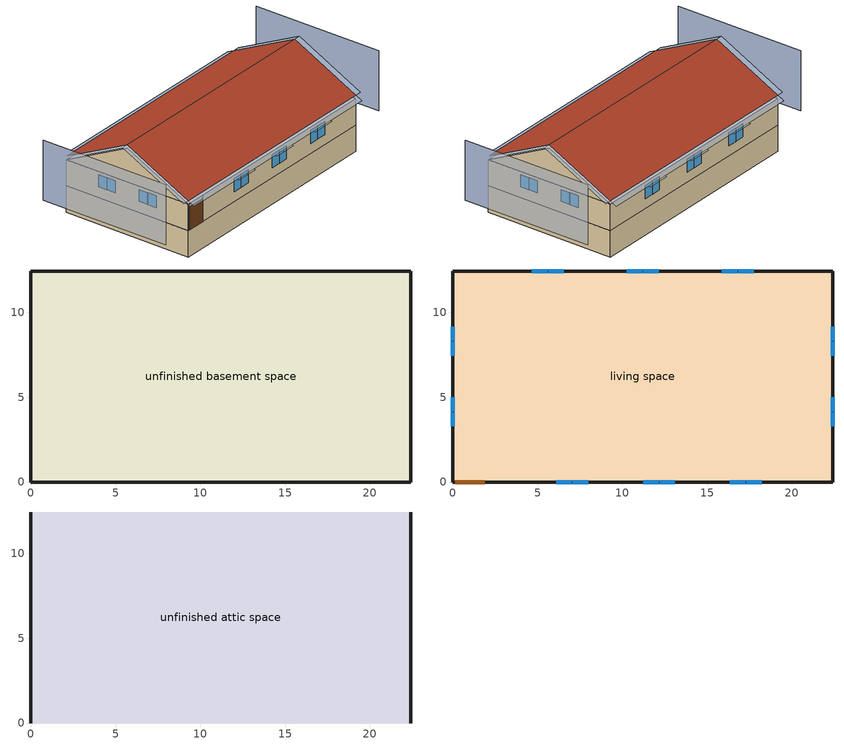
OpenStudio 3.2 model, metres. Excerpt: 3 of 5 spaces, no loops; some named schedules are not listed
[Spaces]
unfinished basement space
 floor foundation (FloorFndGrndUnfinB): 0,0 0,12.44 22.4,12.44 22.4,0 z-2.44
 wall foundation (WallFndGrndUnfinB): 0,12.44 0,0 22.4,0 22.4,12.44 0,12.44 z-2.44:0
living space
 floor to unfinished basement space (FloorUnfinBInsFin Reversed): 0,0 0,12.44 22.4,12.44 22.4,0 z0
 wall outside (WallExtInsFin): 0,12.44 0,0 0.13,0 1.92,0 22.4,0 22.4,12.44 0,12.44 z0:2.44
 window (WindowConstruction): 6.1,0 7.01,0 / 7.07,0 7.97,0 / 11.22,0 12.13,0 / 12.19,0 13.09,0 / 16.34,0 17.25,0 / 17.31,0 18.21,0 / 17.73,12.44 16.83,12.44 / 16.77,12.44 15.86,12.44 / 12.13,12.44 11.23,12.44 / 11.17,12.44 10.26,12.44 / 6.54,12.44 5.63,12.44 / 5.57,12.44 4.66,12.44 z0.93:2.13; 0,9.15 0,8.33 / 0,8.27 0,7.44 / 0,5 0,4.18 / 0,4.12 0,3.29 / 22.4,3.29 22.4,4.12 / 22.4,4.18 22.4,5 / 22.4,7.44 22.4,8.27 / 22.4,8.33 22.4,9.15 z1.03:2.13
 door (Door): 0.15,0 1.89,0 z0:2.13
unfinished attic space
 floor to living space (FloorFinInsUnfinAttic): 0,12.44 22.4,12.44 22.4,0 0,0 z2.44
 wall outside (WallExtUninsUnfin): 0,6.22,5.55 0,12.44,2.44 0,0,2.44; 22.4,6.22,5.55 22.4,0,2.44 22.4,12.44,2.44
 roof outside (RoofUnfinInsExt): 22.4,6.22,5.85 0,6.22,5.85 0,0,2.74 22.4,0,2.74; 0,6.22,5.85 22.4,6.22,5.85 22.4,12.44,2.74 0,12.44,2.74
shading: -3.05,12.44 -3.05,0 / 25.45,0 25.45,12.44 z0:5.55; 12.19,0 13.09,0 / 6.1,0 7.01,0 / 11.22,0 12.13,0 / 6.54,12.44 5.63,12.44 / 7.07,0 7.97,0 / 16.34,0 17.25,0 / 17.31,0 18.21,0 / 5.57,12.44 4.66,12.44 / 17.73,12.44 16.83,12.44 / 12.13,12.44 11.23,12.44 / 16.77,12.44 15.86,12.44 / 11.17,12.44 10.26,12.44 z0.93:2.13; 0,9.15 0,8.33 / 0,8.27 0,7.44 / 0,5 0,4.18 / 0,4.12 0,3.29 / 22.4,4.18 22.4,5 / 22.4,3.29 22.4,4.12 / 22.4,7.44 22.4,8.27 / 22.4,8.33 22.4,9.15 z1.03:2.13; 23.01,0,2.74 23.01,6.22,5.85 22.4,6.22,5.85 22.4,0,2.74; -0.61,6.22,5.85 -0.61,0,2.74 0,0,2.74 0,6.22,5.85; 0,-0.61,2.44 22.4,-0.61,2.44 22.4,0,2.74 0,0,2.74; -0.61,12.44,2.74 -0.61,6.22,5.85 0,6.22,5.85 0,12.44,2.74; 23.01,6.22,5.85 23.01,12.44,2.74 22.4,12.44,2.74 22.4,6.22,5.85; 22.4,13.05,2.44 0,13.05,2.44 0,12.44,2.74 22.4,12.44,2.74; 13.25,0 12.04,0 12.04,-0.61 13.25,-0.61 z2.29; 7.16,0 5.95,0 5.95,-0.61 7.16,-0.61 z2.29; 12.28,0 11.07,0 11.07,-0.61 12.28,-0.61 z2.29; 5.48,12.44 6.69,12.44 6.69,13.05 5.48,13.05 z2.29; 8.13,0 6.92,0 6.92,-0.61 8.13,-0.61 z2.29; 17.4,0 16.19,0 16.19,-0.61 17.4,-0.61 z2.29; 18.37,0 17.16,0 17.16,-0.61 18.37,-0.61 z2.29; 4.51,12.44 5.72,12.44 5.72,13.05 4.51,13.05 z2.29; 16.68,12.44 17.89,12.44 17.89,13.05 16.68,13.05 z2.29; 11.08,12.44 12.29,12.44 12.29,13.05 11.08,13.05 z2.29; 15.71,12.44 16.92,12.44 16.92,13.05 15.71,13.05 z2.29; 10.11,12.44 11.32,12.44 11.32,13.05 10.11,13.05 z2.29; 0,8.17 0,9.3 -0.61,9.3 -0.61,8.17 z2.29; 0,7.29 0,8.42 -0.61,8.42 -0.61,7.29 z2.29; 0,4.03 0,5.16 -0.61,5.16 -0.61,4.03 z2.29; 0,3.14 0,4.27 -0.61,4.27 -0.61,3.14 z2.29; 22.4,5.16 22.4,4.03 23.01,4.03 23.01,5.16 z2.29; 22.4,4.27 22.4,3.14 23.01,3.14 23.01,4.27 z2.29; 22.4,8.42 22.4,7.29 23.01,7.29 23.01,8.42 z2.29; 22.4,9.3 22.4,8.17 23.01,8.17 23.01,9.3 z2.29
[Site]
Denver Intl Ap_CO_USA: Latitude {deg}=39.83; Longitude {deg}=-104.65; Time Zone {hr}=-7; Elevation {m}=1650; Terrain=Suburbs
[ClimateZones]
Climate Zone Institution Name 1=Building America; Climate Zone Document Year 1=0; Climate Zone Value 1=Cold
[Site:WaterMainsTemperature]
Calculation Method=Correlation; Annual Average Outdoor Air Temperature {C}=10.8753; Maximum Difference In Monthly Average Outdoor Air Temperatures {deltaC}=23.1524
[Site:GroundTemperature:Deep]
10.8753, 10.8753, 10.8753, 10.8753, 10.8753, 10.8753, 10.8753, 10.8753, 10.8753, 10.8753, 10.8753, 10.8753
[Building]
Building 1: North Axis {deg}=202.5; Standards Number of Stories=1; Standards Number of Above Ground Stories=1; Standards Building Type=singlefamilydetached; Standards Number of Living Units=1
[Material] Roughness=Rough
Name | Thickness {m} | Conductivity {W/m-K} | Density {kg/m3} | Specific Heat {J/kg-K} | Thermal Absorptance | Solar Absorptance | Visible Absorptance
Drywall 0.5 in. | 0.0127 | 0.160291 | 801 | 837.4 | 0.9 | 0.5 | 0.1
FloorUATrussandIns | 0.0889 | 0.0436674 | 50.7834 | 1165.1 | 0.9 | 0.5 | 0.9
FloorUAAdditionalCeilingIns | 0.12827 | 0.0411113 | 16.02 | 1046.75
Asphalt Shingles, Medium | 0.009525 | 0.162714 | 1121.4 | 1465.45 | 0.91 | 0.85 | 0.85
RoofSheathing | 0.01905 | 0.115458 | 512.64 | 1214.23 | 0.82 | 0.3 | 0.3
RoofUARoofIns | 0.18415 | 8.02397 | 37.0049 | 1207.88 | 0.91 | 0.85 | 0.91
FoundationExtVertIns | 0.051816 | 0.029427 | 32.04 | 1214.23
Concrete 8.0 in. | 0.2032 | 1.803125 | 2242.8 | 837.4 | 0.9
Concrete 4.0 in. | 0.1016 | 1.803125 | 2242.8 | 837.4 | 0.9
FloorIns | 0.23495 | 2.59817 | 67.691 | 1210.98 | 0.82 | 0.3 | 0.3
Wood Floor | 0.015875 | 0.115458 | 544.68 | 1214.23
Floor Covering | 0.0127 | 0.0433444 | 54.468 | 1339.84 | 0.9 | 0.9
Vinyl, Light | 0.009525 | 0.089435 | 177.822 | 1046.75 | 0.9 | 0.3 | 0.3
WallSheathing | 0.0127 | 0.115458 | 512.64 | 1214.23 | 0.82 | 0.3 | 0.3
WallLayer1 | 0.0635 | 1.32869 | 2216.05 | 963.01
WallStudAndCavity | 0.0889 | 0.393744 | 83.0341 | 1211.67 | 0.9 | 0.3 | 0.9
WallStudAndCavity 1 | 0.0889 | 0.397942 | 83.0341 | 1211.67 | 0.82 | 0.3 | 0.3
res furniture material living space | 0.1524 | 0.115458 | 640.8 | 1214.23 | 0.9 | 0.6 | 0.1
DoorMaterial | 0.04445 | 0.0612267 | 512.64 | 1214.23 | 0.82 | 0.3 | 0.3
[Construction]
FloorFinInsUnfinAttic: Drywall 0.5 in., FloorUATrussandIns, FloorUAAdditionalCeilingIns
RoofUnfinInsExt: Asphalt Shingles, Medium, RoofSheathing, RoofUARoofIns
WallFndGrndUnfinB: Concrete 8.0 in.
FloorFndGrndUnfinB: Concrete 4.0 in.
FloorUnfinBInsFin Reversed: Floor Covering, Wood Floor, RoofSheathing, FloorIns
WallExtInsFin: Vinyl, Light, WallSheathing, WallLayer1, Drywall 0.5 in.
WallExtUninsUnfin: Vinyl, Light, WallSheathing, WallStudAndCavity
WallIntFinUninsFin: WallStudAndCavity 1, Drywall 0.5 in.
res furniture construction living space; res furniture construction unfinished basement space: res furniture material living space
WindowConstruction: WindowMaterial
Door: DoorMaterial
[WindowMaterial:SimpleGlazingSystem]
WindowMaterial: U-Factor {W/m2-K}=2.10086; Solar Heat Gain Coefficient=0.3
[ThermalZone] Use Ideal Air Loads=No
living zone: Thermostat=living zone temperature setpoint
unfinished attic zone; unfinished basement zone: 
res ds res ashp htg asys ret air zone; res ds res ashp clg asys ret air zone: Volume {m3}=0.25
[Sizing:Zone] Zone Cooling Design Supply Air Temperature Input Method=SupplyAirTemperature; Zone Cooling Design Supply Air Temperature {C}=14; Zone Cooling Design Supply Air Temperature Difference {deltaC}=11.11; Zone Heating Design Supply Air Temperature Input Method=SupplyAirTemperature; Zone Heating Design Supply Air Temperature {C}=40; Zone Heating Design Supply Air Temperature Difference {deltaC}=11.11; Zone Cooling Design Supply Air Humidity Ratio {kg-H2O/kg-air}=0.0085; Zone Heating Design Supply Air Humidity Ratio {kg-H2O/kg-air}=0.008; Cooling Design Air Flow Method=DesignDay; Heating Design Air Flow Method=DesignDay; Account for Dedicated Outdoor Air System=No; Dedicated Outdoor Air System Control Strategy=NeutralSupplyAir; Dedicated Outdoor Air Low Setpoint Temperature for Design {C}=autosize; Dedicated Outdoor Air High Setpoint Temperature for Design {C}=autosize
unfinished attic zone; unfinished basement zone; res ds res ashp htg asys ret air zone; res ds res ashp clg asys ret air zone
[Space]
Name | Space Type | Thermal Zone | Building Unit
living space | Space Type 1 | living zone | unit 1
unfinished attic space | Space Type 2 | unfinished attic zone
unfinished basement space | Space Type 3 | unfinished basement zone
res ds res ashp htg asys ret air space |  | res ds res ashp htg asys ret air zone
res ds res ashp clg asys ret air space |  | res ds res ashp clg asys ret air zone
[SpaceType]
Name | Default Schedule Set | Standards Space Type
Space Type 1 | MidriseApartment Apartment Schedule Set | living
Space Type 2 |  | unfinished attic
Space Type 3 |  | unfinished basement
[BuildingUnit]
unit 1: Building Unit Type=Residential
[External:File]
8760.csv: File=8760.csv
[People:Definition]
res occupants|living space: Number of People Calculation Method=People; Number of People {people}=3.23; Fraction Radiant=0.319734; Sensible Heat Fraction=0.573; Carbon Dioxide Generation Rate {m3/s-W}=0; Enable ASHRAE 55 Comfort Warnings=No; Mean Radiant Temperature Calculation Type=ZoneAveraged
[People]
res occupants|living space: People Definition=res occupants|living space; Space or SpaceType=living space; Activity Level Schedule=res occupants activity schedule; Multiplier=1
[Foundation:Kiva]
Foundation Kiva 1: Exterior Vertical Insulation Material=FoundationExtVertIns; Exterior Vertical Insulation Depth {m}=2.4384; Wall Height Above Grade {m}=0.2032; Wall Depth Below Slab {m}=0.2032
[Foundation:Kiva:Settings]
Soil Conductivity {W/m-K}=1.731; Soil Density {kg/m3}=1842.3; Soil Specific Heat {J/kg-K}=418.7; Ground Solar Absorptivity=0.9; Ground Thermal Absorptivity=0.9; Ground Surface Roughness {m}=0.03; Far-Field Width {m}=40; Deep-Ground Boundary Condition=ZeroFlux; Deep-Ground Depth {m}=40; Minimum Cell Dimension {m}=0.02; Maximum Cell Growth Coefficient=1.5; Simulation Timestep=Hourly
[SurfaceProperty:ExposedFoundationPerimeter]
Surface 12: Exposed Perimeter Calculation Method=TotalExposedPerimeter; Total Exposed Perimeter {m}=69.6831
[InternalMass:Definition] Design Level Calculation Method=SurfaceArea
Name | Construction | Surface Area {m2}
living space Partition | WallIntFinUninsFin | 278.709
res furniture mass living space | res furniture construction living space | 111.484
res furniture mass unfinished basement space | res furniture construction unfinished basement space | 111.484
[InternalMass] Multiplier=1
Name | Internal Mass Definition | Space or SpaceType
living space Partition | living space Partition | living space
res furniture mass living space | res furniture mass living space | living space
res furniture mass unfinished basement space | res furniture mass unfinished basement space | unfinished basement space
[OtherEquipment:Definition] Design Level Calculation Method=EquipmentLevel
Name | Design Level {W} | Fraction Latent | Fraction Radiant | Fraction Lost
res wh_1 sens | 0 | 0 | 0 | 0
res wh_1 lat | 0 | 1 | 0 | 0
res range gas | 436.408 | 0.2 | 0.18 | 0.5
res ds res ashp htg asys SupSLkToLvEq; res ds res ashp htg asys SupLatLkToLvEq; res ds res ashp htg asys SupDCnToLvEq; res ds res ashp htg asys SupDCnToAhEq; res ds res ashp htg asys RetDCnToPlEq; res ds res ashp htg asys RetDCnToAhEquip; res ds res ashp htg asys SupSLkToAhEq; res ds res ashp htg asys SupLatLkToAhEq; res ds res ashp htg asys RetSLkEq; res ds res ashp htg asys RetLatLkEq; res ds res ashp clg asys SupSLkToLvEq; res ds res ashp clg asys SupLatLkToLvEq; res ds res ashp clg asys SupDCnToLvEq; res ds res ashp clg asys SupDCnToAhEq; res ds res ashp clg asys RetDCnToPlEq; res ds res ashp clg asys RetDCnToAhEquip; res ds res ashp clg asys SupSLkToAhEq; res ds res ashp clg asys SupLatLkToAhEq; res ds res ashp clg asys RetSLkEq; res ds res ashp clg asys RetLatLkEq | 0
[OtherEquipment]
Name | Other Equipment Definition | Space or SpaceType | Schedule | Fuel Type
res wh_1 sens | res wh_1 sens | unfinished basement space | Always On Discrete
res wh_1 lat | res wh_1 lat | unfinished basement space | Always On Discrete
res range gas | res range gas | living space |  | NaturalGas
res ds res ashp htg asys SupSLkToLvEq | res ds res ashp htg asys SupSLkToLvEq | living space | Always On Discrete | None
res ds res ashp htg asys SupLatLkToLvEq | res ds res ashp htg asys SupLatLkToLvEq | living space | Always On Discrete | None
res ds res ashp htg asys SupDCnToLvEq | res ds res ashp htg asys SupDCnToLvEq | living space | Always On Discrete | None
res ds res ashp htg asys SupDCnToAhEq | res ds res ashp htg asys SupDCnToAhEq | unfinished basement space | Always On Discrete | None
res ds res ashp htg asys RetDCnToPlEq | res ds res ashp htg asys RetDCnToPlEq | res ds res ashp htg asys ret air space | Always On Discrete | None
res ds res ashp htg asys RetDCnToAhEquip | res ds res ashp htg asys RetDCnToAhEquip | unfinished basement space | Always On Discrete | None
res ds res ashp htg asys SupSLkToAhEq | res ds res ashp htg asys SupSLkToAhEq | unfinished basement space | Always On Discrete | None
res ds res ashp htg asys SupLatLkToAhEq | res ds res ashp htg asys SupLatLkToAhEq | unfinished basement space | Always On Discrete | None
res ds res ashp htg asys RetSLkEq | res ds res ashp htg asys RetSLkEq | res ds res ashp htg asys ret air space | Always On Discrete | None
res ds res ashp htg asys RetLatLkEq | res ds res ashp htg asys RetLatLkEq | res ds res ashp htg asys ret air space | Always On Discrete | None
res ds res ashp clg asys SupSLkToLvEq | res ds res ashp clg asys SupSLkToLvEq | living space | Always On Discrete | None
res ds res ashp clg asys SupLatLkToLvEq | res ds res ashp clg asys SupLatLkToLvEq | living space | Always On Discrete | None
res ds res ashp clg asys SupDCnToLvEq | res ds res ashp clg asys SupDCnToLvEq | living space | Always On Discrete | None
res ds res ashp clg asys SupDCnToAhEq | res ds res ashp clg asys SupDCnToAhEq | unfinished basement space | Always On Discrete | None
res ds res ashp clg asys RetDCnToPlEq | res ds res ashp clg asys RetDCnToPlEq | res ds res ashp clg asys ret air space | Always On Discrete | None
res ds res ashp clg asys RetDCnToAhEquip | res ds res ashp clg asys RetDCnToAhEquip | unfinished basement space | Always On Discrete | None
res ds res ashp clg asys SupSLkToAhEq | res ds res ashp clg asys SupSLkToAhEq | unfinished basement space | Always On Discrete | None
res ds res ashp clg asys SupLatLkToAhEq | res ds res ashp clg asys SupLatLkToAhEq | unfinished basement space | Always On Discrete | None
res ds res ashp clg asys RetSLkEq | res ds res ashp clg asys RetSLkEq | res ds res ashp clg asys ret air space | Always On Discrete | None
res ds res ashp clg asys RetLatLkEq | res ds res ashp clg asys RetLatLkEq | res ds res ashp clg asys ret air space | Always On Discrete | None
[EnergyManagementSystem:Sensor]
Name | Output Variable or Output Meter Index Key | Output Variable or Output Meter
res_wh_1_amb_temp | unfinished basement zone | Zone Mean Air Temperature
res_wh_1_amb_rh | unfinished basement zone | Zone Air Relative Humidity
res_wh_1_T_set | res wh_1 WaterHeaterHPSchedule | Schedule Value
res_nv_pb_s |  | Site Outdoor Air Barometric Pressure
res_af_vw_s |  | Site Wind Speed
res_nv_wt_s |  | Site Outdoor Air Humidity Ratio
res_nv_1_nva_s | res nv_1 avail schedule | Schedule Value
res_nv_1_sp_s | res nv_1 temp schedule | Schedule Value
res_ds_res_ashp_htg_asys_ah_mfr_s | Node 17 | System Node Mass Flow Rate
res_ds_res_ashp_htg_asys_ah_vfr_s | Node 17 | System Node Current Density Volume Flow Rate
res_ds_res_ashp_htg_asys_ah_tt_s | Node 17 | System Node Temperature
res_ds_res_ashp_htg_asys_ra_t_s | Node 20 | System Node Temperature
res_ds_res_ashp_htg_asys_ah_wt_s | Node 17 | System Node Humidity Ratio
res_ds_res_ashp_htg_asys_ra_w_s | Node 20 | System Node Humidity Ratio
res_ds_res_ashp_htg_asys_ah_t_s; res_ds_res_ashp_clg_asys_ah_t_s | unfinished basement zone | Zone Air Temperature
res_ds_res_ashp_htg_asys_ah_w_s; res_ds_res_ashp_clg_asys_ah_w_s | unfinished basement zone | Zone Mean Air Humidity Ratio
res_ds_res_ashp_clg_asys_ah_mfr_s | Node 24 | System Node Mass Flow Rate
res_ds_res_ashp_clg_asys_ah_vfr_s | Node 24 | System Node Current Density Volume Flow Rate
res_ds_res_ashp_clg_asys_ah_tt_s | Node 24 | System Node Temperature
res_ds_res_ashp_clg_asys_ra_t_s | Node 27 | System Node Temperature
res_ds_res_ashp_clg_asys_ah_wt_s | Node 24 | System Node Humidity Ratio
res_ds_res_ashp_clg_asys_ra_w_s | Node 27 | System Node Humidity Ratio
res_infil_1_range_sch_s | res mv_1 range exhaust schedule | Schedule Value
res_infil_1_bath_sch_s | res mv_1 bath exhaust schedule | Schedule Value
res_infil_1_wh_sch_s | Always On Discrete | Schedule Value
[EnergyManagementSystem:Actuator]
Name | Actuated Component | Actuated Component Type | Actuated Component Control Type
res_wh_1_sens_act | res wh_1 sens | OtherEquipment | Power Level
res_wh_1_lat_act | res wh_1 lat | OtherEquipment | Power Level
res_wh_1_LESchedOverride | res wh_1 BottomElementSetpoint | Schedule:Constant | Schedule Value
res_wh_1_HPSchedOverride | res wh_1 WaterHeaterHPSchedule | Schedule:Constant | Schedule Value
res_wh_1_UESchedOverride | res wh_1 TopElementSetpoint | Schedule:Constant | Schedule Value
res_nv_1_flow_act | res nv_1 flow | Zone Infiltration | Air Exchange Flow Rate
res_ds_res_ashp_htg_asys_SupSLkToLvEq_act | res ds res ashp htg asys SupSLkToLvEq | OtherEquipment | Power Level
res_ds_res_ashp_htg_asys_SupLatLkToLvEq_act | res ds res ashp htg asys SupLatLkToLvEq | OtherEquipment | Power Level
res_ds_res_ashp_htg_asys_SupDCnToLvEq_act | res ds res ashp htg asys SupDCnToLvEq | OtherEquipment | Power Level
res_ds_res_ashp_htg_asys_SupDCnToAhEq_act | res ds res ashp htg asys SupDCnToAhEq | OtherEquipment | Power Level
res_ds_res_ashp_htg_asys_RetDCnToPlEq_act | res ds res ashp htg asys RetDCnToPlEq | OtherEquipment | Power Level
res_ds_res_ashp_htg_asys_RetDCnToAhEquip_act | res ds res ashp htg asys RetDCnToAhEquip | OtherEquipment | Power Level
res_ds_res_ashp_htg_asys_SupSLkToAhEq_act | res ds res ashp htg asys SupSLkToAhEq | OtherEquipment | Power Level
res_ds_res_ashp_htg_asys_SupLatLkToAhEq_act | res ds res ashp htg asys SupLatLkToAhEq | OtherEquipment | Power Level
res_ds_res_ashp_htg_asys_RetSLkEq_act | res ds res ashp htg asys RetSLkEq | OtherEquipment | Power Level
res_ds_res_ashp_htg_asys_RetLatLkEq_act | res ds res ashp htg asys RetLatLkEq | OtherEquipment | Power Level
res_ds_res_ashp_htg_asys_AhToLivMix_act | res ds res ashp htg asys AhToLivMix | ZoneMixing | Air Exchange Flow Rate
res_ds_res_ashp_htg_asys_LivToAhMix_act | res ds res ashp htg asys LivToAhMix | ZoneMixing | Air Exchange Flow Rate
res_ds_res_ashp_clg_asys_SupSLkToLvEq_act | res ds res ashp clg asys SupSLkToLvEq | OtherEquipment | Power Level
res_ds_res_ashp_clg_asys_SupLatLkToLvEq_act | res ds res ashp clg asys SupLatLkToLvEq | OtherEquipment | Power Level
res_ds_res_ashp_clg_asys_SupDCnToLvEq_act | res ds res ashp clg asys SupDCnToLvEq | OtherEquipment | Power Level
res_ds_res_ashp_clg_asys_SupDCnToAhEq_act | res ds res ashp clg asys SupDCnToAhEq | OtherEquipment | Power Level
res_ds_res_ashp_clg_asys_RetDCnToPlEq_act | res ds res ashp clg asys RetDCnToPlEq | OtherEquipment | Power Level
res_ds_res_ashp_clg_asys_RetDCnToAhEquip_act | res ds res ashp clg asys RetDCnToAhEquip | OtherEquipment | Power Level
res_ds_res_ashp_clg_asys_SupSLkToAhEq_act | res ds res ashp clg asys SupSLkToAhEq | OtherEquipment | Power Level
res_ds_res_ashp_clg_asys_SupLatLkToAhEq_act | res ds res ashp clg asys SupLatLkToAhEq | OtherEquipment | Power Level
res_ds_res_ashp_clg_asys_RetSLkEq_act | res ds res ashp clg asys RetSLkEq | OtherEquipment | Power Level
res_ds_res_ashp_clg_asys_RetLatLkEq_act | res ds res ashp clg asys RetLatLkEq | OtherEquipment | Power Level
res_ds_res_ashp_clg_asys_AhToLivMix_act | res ds res ashp clg asys AhToLivMix | ZoneMixing | Air Exchange Flow Rate
res_ds_res_ashp_clg_asys_LivToAhMix_act | res ds res ashp clg asys LivToAhMix | ZoneMixing | Air Exchange Flow Rate
res_infil_1_house_fan_act | res infil_1 house fan | ElectricEquipment | Electricity Rate
res_infil_1_range_fan_act | res infil_1 range fan | ElectricEquipment | Electricity Rate
res_infil_1_bath_fan_act | res infil_1 bath fan | ElectricEquipment | Electricity Rate
res_infil_1_flow_act | res infil_1 flow | Zone Infiltration | Air Exchange Flow Rate
[EnergyManagementSystem:Program]
res_wh_1_InletAir: Set T_hpwh_inlet_0 = res_wh_1_amb_temp; Set res_wh_1_Tamb_act = T_hpwh_inlet_0; Set res_wh_1_RHamb_act = res_wh_1_amb_rh/100; Set temp1=(res_wh_1_tl*1.0)+res_wh_1_fan_pwr*1.0; Set res_wh_1_sens_act = 0-(res_wh_1_sens_cool*1.0)-temp1; Set res_wh_1_lat_act = 0 - res_wh_1_lat_cool * 1.0
res_wh_1_Control: Set res_wh_1_UESchedOverride = 49.78; Set res_wh_1_HPSchedOverride = 51.67; Set UEMax_0 = (@TrendMax res_wh_1_UETrend 2); Set LEMax_0 = (@TrendMax res_wh_1_LETrend 2); Set ElemOn_0 = (@Max UEMax_0 LEMax_0); If (res_wh_1_T_ctrl<40.38) || ((ElemOn_0>0) && (res_wh_1_T_ctrl<51.28)); Set res_wh_1_LESchedOverride = 70; Set res_wh_1_HPSchedOverride = 0; Else; Set res_wh_1_LESchedOverride = 0; Set res_wh_1_HPSchedOverride = 51.67; EndIf
res_nv_1_program: Set Tdiff = res_af_1_tin_s-res_af_1_tt_s; Set dT = (@Abs Tdiff); Set pt = (@RhFnTdbWPb res_af_1_tt_s res_nv_wt_s res_nv_pb_s); Set NVA = 8074.372405673052; Set Cs = 8.963020389461627e-05; Set Cw = 6.158219665777789e-05; Set MNV = 3.7755795455999897; Set MHR = 0.0115; Set MRH = 0.7; Set temp1 = (res_nv_1_nva_s*NVA); Set SGNV = temp1*((((Cs*dT)+(Cw*(res_af_vw_s^2)))^0.5)/1000); If (res_nv_wt_s<MHR) && (pt<MRH) && (res_af_1_tin_s>res_nv_1_sp_s); Set temp2 = (res_af_1_tin_s-res_nv_1_sp_s); Set NVadj1 = temp2/(res_af_1_tin_s-res_af_1_tt_s); Set NVadj2 = (@Min NVadj1 1); Set NVadj3 = (@Max NVadj2 0); Set NVadj = SGNV*NVadj3; Set res_nv_1_flow_act = (@Min NVadj MNV); Else; Set res_nv_1_flow_act = 0; EndIf
res_ds_res_ashp_htg_asys_program: Set res_ds_res_ashp_htg_asys_AhMfr = res_ds_res_ashp_htg_asys_ah_mfr_s; Set res_ds_res_ashp_htg_asys_FanRtf = res_ds_res_ashp_htg_asys_fan_rtf_s; Set res_ds_res_ashp_htg_asys_AhVfr = res_ds_res_ashp_htg_asys_ah_vfr_s; Set res_ds_res_ashp_htg_asys_AhTt = res_ds_res_ashp_htg_asys_ah_tt_s; Set res_ds_res_ashp_htg_asys_AhWt = res_ds_res_ashp_htg_asys_ah_wt_s; Set res_ds_res_ashp_htg_asys_RaT = res_ds_res_ashp_htg_asys_ra_t_s; Set res_ds_res_ashp_htg_asys_RaW = res_ds_res_ashp_htg_asys_ra_w_s; Set res_ds_res_ashp_htg_asys_AhT = res_ds_res_ashp_htg_asys_ah_t_s; Set res_ds_res_ashp_htg_asys_AhW = res_ds_res_ashp_htg_asys_ah_w_s; Run res_ds_res_ashp_htg_asys_lk_subrout; Set res_ds_res_ashp_htg_asys_SupSLkToLvEq_act = res_ds_res_ashp_htg_asys_SupSLkToLv; Set res_ds_res_ashp_htg_asys_SupLatLkToLvEq_act = res_ds_res_ashp_htg_asys_SupLatLkToLv; Set res_ds_res_ashp_htg_asys_SupDCnToLvEq_act = res_ds_res_ashp_htg_asys_SupDCnToLv; Set res_ds_res_ashp_htg_asys_SupDCnToAhEq_act = res_ds_res_ashp_htg_asys_SupDCnToAh; Set res_ds_res_ashp_htg_asys_SupSLkToAhEq_act = res_ds_res_ashp_htg_asys_SupSLkToAh; Set res_ds_res_ashp_htg_asys_SupLatLkToAhEq_act = res_ds_res_ashp_htg_asys_SupLatLkToAh; Set res_ds_res_ashp_htg_asys_RetSLkEq_act = res_ds_res_ashp_htg_asys_RetSLk; Set res_ds_res_ashp_htg_asys_RetLatLkEq_act = res_ds_res_ashp_htg_asys_RetLatLk; Set res_ds_res_ashp_htg_asys_RetDCnToPlEq_act = res_ds_res_ashp_htg_asys_RetDCnToPl; Set res_ds_res_ashp_htg_asys_RetDCnToAhEquip_act = res_ds_res_ashp_htg_asys_RetDCnToAh; Set res_ds_res_ashp_htg_asys_AhToLivMix_act = res_ds_res_ashp_htg_asys_AhToLiv; Set res_ds_res_ashp_htg_asys_LivToAhMix_act = res_ds_res_ashp_htg_asys_LivToAh
res_ds_res_ashp_clg_asys_program: Set res_ds_res_ashp_clg_asys_AhMfr = res_ds_res_ashp_clg_asys_ah_mfr_s; Set res_ds_res_ashp_clg_asys_FanRtf = res_ds_res_ashp_clg_asys_fan_rtf_s; Set res_ds_res_ashp_clg_asys_AhVfr = res_ds_res_ashp_clg_asys_ah_vfr_s; Set res_ds_res_ashp_clg_asys_AhTt = res_ds_res_ashp_clg_asys_ah_tt_s; Set res_ds_res_ashp_clg_asys_AhWt = res_ds_res_ashp_clg_asys_ah_wt_s; Set res_ds_res_ashp_clg_asys_RaT = res_ds_res_ashp_clg_asys_ra_t_s; Set res_ds_res_ashp_clg_asys_RaW = res_ds_res_ashp_clg_asys_ra_w_s; Set res_ds_res_ashp_clg_asys_AhT = res_ds_res_ashp_clg_asys_ah_t_s; Set res_ds_res_ashp_clg_asys_AhW = res_ds_res_ashp_clg_asys_ah_w_s; Run res_ds_res_ashp_clg_asys_lk_subrout; Set res_ds_res_ashp_clg_asys_SupSLkToLvEq_act = res_ds_res_ashp_clg_asys_SupSLkToLv; Set res_ds_res_ashp_clg_asys_SupLatLkToLvEq_act = res_ds_res_ashp_clg_asys_SupLatLkToLv; Set res_ds_res_ashp_clg_asys_SupDCnToLvEq_act = res_ds_res_ashp_clg_asys_SupDCnToLv; Set res_ds_res_ashp_clg_asys_SupDCnToAhEq_act = res_ds_res_ashp_clg_asys_SupDCnToAh; Set res_ds_res_ashp_clg_asys_SupSLkToAhEq_act = res_ds_res_ashp_clg_asys_SupSLkToAh; Set res_ds_res_ashp_clg_asys_SupLatLkToAhEq_act = res_ds_res_ashp_clg_asys_SupLatLkToAh; Set res_ds_res_ashp_clg_asys_RetSLkEq_act = res_ds_res_ashp_clg_asys_RetSLk; Set res_ds_res_ashp_clg_asys_RetLatLkEq_act = res_ds_res_ashp_clg_asys_RetLatLk; Set res_ds_res_ashp_clg_asys_RetDCnToPlEq_act = res_ds_res_ashp_clg_asys_RetDCnToPl; Set res_ds_res_ashp_clg_asys_RetDCnToAhEquip_act = res_ds_res_ashp_clg_asys_RetDCnToAh; Set res_ds_res_ashp_clg_asys_AhToLivMix_act = res_ds_res_ashp_clg_asys_AhToLiv; Set res_ds_res_ashp_clg_asys_LivToAhMix_act = res_ds_res_ashp_clg_asys_LivToAh
res_infil_1_program: Set p_m = 0.14; Set p_s = 0.22; Set s_m = 270; Set s_s = 370; Set z_m = 9.99744; Set z_s = 2.4384; Set f_t = (((s_m/z_m)^p_m)*((z_s/s_s)^p_s)); Set Tdiff = res_af_1_tin_s-res_af_1_tt_s; Set dT = @Abs Tdiff; Set c = 0.113; Set Cs = 0.0504; Set Cw = 0.1446; Set n = 0.65; Set sft = (f_t*0.5); Set temp1 = ((c*Cw)*((sft*res_af_vw_s)^(2*n)))^2; Set Qn = (((c*Cs*(dT^n))^2)+temp1)^0.5; Set Tdiff = res_af_1_tin_s-res_af_1_tt_s; Set QWHV = res_infil_1_wh_sch_s*0.0332; Set Qrange = res_infil_1_range_sch_s*0.0472; Set Qdryer = 0.0; Set Qbath = res_infil_1_bath_sch_s*0.0472; Set QductsOut = 0; Set QductsIn = 0; Set QductsOut = QductsOut+res_ds_res_ashp_htg_asys_lk_ret_fan_equiv; Set QductsIn = QductsIn+res_ds_res_ashp_htg_asys_lk_sup_fan_equiv; Set QductsOut = QductsOut+res_ds_res_ashp_clg_asys_lk_ret_fan_equiv; Set QductsIn = QductsIn+res_ds_res_ashp_clg_asys_lk_sup_fan_equiv; Set Qout = QWHV+Qrange+Qbath+Qdryer+QductsOut; Set Qin = QductsIn; Set faneff_wh = 0.9438948864000002; Set res_infil_1_house_fan_act = (QWHV*300)/faneff_wh*1; Set faneff_sp = 0.4719474432000001; Set res_infil_1_range_fan_act = (Qrange*300)/faneff_sp; Set res_infil_1_bath_fan_act = (Qbath*300)/faneff_sp; Set Qfan = (@Max Qout Qin); If Qfan > 0; Set Qavg = ((Qout + Qin) / 2.0); If ((@Abs (Qout - Qavg)) / Qavg) <= 0.1; Set phi = 1; Else; Set phi = (Qn / (Qn + Qfan)); EndIf; Set Qinf_adj = phi * Qn; Else; Set Qinf_adj = Qn; EndIf; Set res_infil_1_flow_act = Qfan + Qinf_adj
[EnergyManagementSystem:ProgramCallingManager]
res wh_1 ProgramManager: InsideHVACSystemIterationLoop; res_wh_1_Control; res_wh_1_InletAir
res af_1 program calling manager: BeginTimestepBeforePredictor; res_infil_1_program; res_nv_1_program
res ds res ashp htg asys program calling manager: EndOfSystemTimestepAfterHVACReporting; res_ds_res_ashp_htg_asys_program
res ds res ashp clg asys program calling manager: EndOfSystemTimestepAfterHVACReporting; res_ds_res_ashp_clg_asys_program
[Coil:Heating:DX:MultiSpeed:StageData] Rated Supply Air Fan Power Per Volume Flow Rate {W/(m3/s)}=773.3; Rated Waste Heat Fraction of Power Input=0.2; Waste Heat Function of Temperature Curve=ConstantBiquadratic
Name | Gross Rated Heating Capacity {W} | Gross Rated Heating COP {W/W} | Rated Air Flow Rate {m3/s} | Heating Capacity Function of Temperature Curve | Heating Capacity Function of Flow Fraction Curve | Energy Input Ratio Function of Temperature Curve | Energy Input Ratio Function of Flow Fraction Curve | Part Load Fraction Correlation Curve
 | 12660.7 | 3.97731 | 0.66488 | HP_Heat-Cap-fT1 | HP_Heat-CAP-fFF1 | HP_Heat-EIR-fT1 | HP_Heat-EIR-fFF1 | HP_Heat-PLF-fPLR1
 | 17584.3 | 3.42544 | 0.831099 | HP_Heat-Cap-fT2 | HP_Heat-CAP-fFF2 | HP_Heat-EIR-fT2 | HP_Heat-EIR-fFF2 | HP_Heat-PLF-fPLR2
[ThermostatSetpoint:DualSetpoint]
living zone temperature setpoint: Heating Setpoint Temperature Schedule=res heating setpoint; Cooling Setpoint Temperature Schedule=res cooling setpoint
[ElectricEquipment:Definition] Design Level Calculation Method=EquipmentLevel
Name | Design Level {W} | Fraction Latent | Fraction Radiant | Fraction Lost
res refrig | 65.0889 | 0 | 0 | 0
res range electric | 41.8374 | 0.3 | 0.24 | 0.3
res misc plug loads|living space | 549.784 | 0.021 | 0.558 | 0.049
res infil_1 house fan; res infil_1 range fan; res infil_1 bath fan | 0 | 0 | 0 | 1
[ElectricEquipment] Space or SpaceType=living space
Name | Electric Equipment Definition | Schedule
res refrig | res refrig | res refrig schedule
res range electric | res range electric
res misc plug loads|living space | res misc plug loads|living space
res infil_1 house fan | res infil_1 house fan | Always On Discrete
res infil_1 range fan | res infil_1 range fan | Always On Discrete
res infil_1 bath fan | res infil_1 bath fan | Always On Discrete
[Lights:Definition]
res lighting interior living space: Design Level Calculation Method=LightingLevel; Lighting Level {W}=715.494; Fraction Radiant=0.6; Fraction Visible=0.2; Return Air Fraction=0
[Lights]
res lighting interior living space: Lights Definition=res lighting interior living space; Space or SpaceType=living space; Fraction Replaceable=1
[Exterior:Lights:Definition]
res lighting exterior: Design Level {W}=56.6571
[Exterior:Lights]
res lighting exterior: Exterior Lights Definition=res lighting exterior
[SpaceInfiltration:DesignFlowRate] Schedule=Always On Discrete
Name | Space or SpaceType | Design Flow Rate Calculation Method | Air Changes per Hour {1/hr} | Constant Term Coefficient | Temperature Term Coefficient | Velocity Term Coefficient | Velocity Squared Term Coefficient | Design Flow Rate {m3/s}
res infil|unfinished basement space | unfinished basement space | AirChanges/Hour | 0.1 | 1 | 0 | 0 | 0
res nv_1 flow; res infil_1 flow | living space | Flow/Space |  |  |  |  |  | 0
[SpaceInfiltration:EffectiveLeakageArea]
res infil|unfinished attic space: Space or SpaceType=unfinished attic space; Schedule=Always On Discrete; Effective Air Leakage Area {cm2}=9281.01; Stack Coefficient=0.000237371; Wind Coefficient=3.78667e-05
[AirLoopHVAC:ReturnPlenum]
Name | ThermalZone
res ashp htg asys return plenum | res ds res ashp htg asys ret air zone
res ashp clg asys return plenum | res ds res ashp clg asys ret air zone
[ZoneMixing] Schedule=Always On Continuous; Design Flow Rate Calculation Method=Flow/Zone; Design Flow Rate {m3/s}=0
Name | Zone | Source Zone
res ds res ashp htg asys AhToLivMix; res ds res ashp clg asys AhToLivMix | living zone | unfinished basement zone
res ds res ashp htg asys LivToAhMix; res ds res ashp clg asys LivToAhMix | unfinished basement zone | living zone
[EnergyManagementSystem:Subroutine]
res_ds_res_ashp_htg_asys_lk_subrout: Set f_sup = 0.19990009990009988; Set f_ret = 0.10009990009990012; Set f_OA = 0.0; Set oafrate = f_OA * res_ds_res_ashp_htg_asys_AhVfr; Set suplkfrate = f_sup * res_ds_res_ashp_htg_asys_AhVfr; Set retlkfrate = f_ret * res_ds_res_ashp_htg_asys_AhVfr; Set res_ds_res_ashp_htg_asys_AhToLiv = (@Abs (suplkfrate-retlkfrate-oafrate)); Set res_ds_res_ashp_htg_asys_LivToAh = 0; Set res_ds_res_ashp_htg_asys_lk_sup_fan_equiv = 0; Set res_ds_res_ashp_htg_asys_lk_ret_fan_equiv = oafrate; If res_ds_res_ashp_htg_asys_AhMfr>0; Set h_SA=(@HFnTdbW res_ds_res_ashp_htg_asys_AhTt res_ds_res_ashp_htg_asys_AhWt); Set h_AHZ=(@HFnTdbW res_ds_res_ashp_htg_asys_AhT res_ds_res_ashp_htg_asys_AhW); Set h_RA=(@HFnTdbW res_ds_res_ashp_htg_asys_RaT res_ds_res_ashp_htg_asys_RaW); Set h_fg=(@HfgAirFnWTdb res_ds_res_ashp_htg_asys_AhWt res_ds_res_ashp_htg_asys_AhTt); Set SALkQtot=f_sup*res_ds_res_ashp_htg_asys_AhMfr*(h_RA-h_SA); Set temp1=h_fg*(res_ds_res_ashp_htg_asys_RaW-res_ds_res_ashp_htg_asys_AhWt); Set res_ds_res_ashp_htg_asys_SupLatLkToLv = f_sup*res_ds_res_ashp_htg_asys_AhMfr*temp1; Set res_ds_res_ashp_htg_asys_SupSLkToLv = SALkQtot-res_ds_res_ashp_htg_asys_SupLatLkToLv; Set eTm=(res_ds_res_ashp_htg_asys_FanRtf/(res_ds_res_ashp_htg_asys_AhMfr*1006.0))*251.338; Set eTm=0-eTm; Set temp4=res_ds_res_ashp_htg_asys_AhT; Set tsup=temp4+((res_ds_res_ashp_htg_asys_AhTt-res_ds_res_ashp_htg_asys_AhT)*(@Exp eTm)); Set temp5=tsup-res_ds_res_ashp_htg_asys_AhTt; Set res_ds_res_ashp_htg_asys_SupDCnToLv = res_ds_res_ashp_htg_asys_AhMfr*1006.0*temp5; Set res_ds_res_ashp_htg_asys_SupDCnToAh = 0-res_ds_res_ashp_htg_asys_SupDCnToLv; Set eTm=(res_ds_res_ashp_htg_asys_FanRtf/(res_ds_res_ashp_htg_asys_AhMfr*1006.0))*46.544; Set eTm=0-eTm; Set temp6=res_ds_res_ashp_htg_asys_AhT; Set tret=temp6+((res_ds_res_ashp_htg_asys_RaT-res_ds_res_ashp_htg_asys_AhT)*(@Exp eTm)); Set temp7=tret-res_ds_res_ashp_htg_asys_RaT; Set res_ds_res_ashp_htg_asys_RetDCnToPl=res_ds_res_ashp_htg_asys_AhMfr*1006.0*temp7; Set res_ds_res_ashp_htg_asys_RetDCnToAh=0-res_ds_res_ashp_htg_asys_RetDCnToPl; Set res_ds_res_ashp_htg_asys_RetLatLk=0; Set temp2=(res_ds_res_ashp_htg_asys_AhT-res_ds_res_ashp_htg_asys_RaT); Set res_ds_res_ashp_htg_asys_RetSLk=f_ret*res_ds_res_ashp_htg_asys_AhMfr*1006.0*temp2; Set QtLkToAHZn=f_sup*res_ds_res_ashp_htg_asys_AhMfr*(h_SA-h_AHZ); Set temp3=(res_ds_res_ashp_htg_asys_AhWt-res_ds_res_ashp_htg_asys_AhW); Set res_ds_res_ashp_htg_asys_SupLatLkToAh=f_sup*res_ds_res_ashp_htg_asys_AhMfr*h_fg; Set res_ds_res_ashp_htg_asys_SupLatLkToAh=res_ds_res_ashp_htg_asys_SupLatLkToAh*temp3; Set res_ds_res_ashp_htg_asys_SupSLkToAh=QtLkToAHZn-res_ds_res_ashp_htg_asys_SupLatLkToAh; Else; Set res_ds_res_ashp_htg_asys_SupLatLkToLv=0; Set res_ds_res_ashp_htg_asys_SupSLkToLv=0; Set res_ds_res_ashp_htg_asys_SupDCnToLv=0; Set res_ds_res_ashp_htg_asys_SupDCnToAh=0; Set res_ds_res_ashp_htg_asys_RetDCnToPl=0; Set res_ds_res_ashp_htg_asys_RetDCnToAh=0; Set res_ds_res_ashp_htg_asys_RetLatLk=0; Set res_ds_res_ashp_htg_asys_RetSLk=0; Set res_ds_res_ashp_htg_asys_SupLatLkToAh=0; Set res_ds_res_ashp_htg_asys_SupSLkToAh=0; EndIf
res_ds_res_ashp_clg_asys_lk_subrout: Set f_sup = 0.19990009990009988; Set f_ret = 0.10009990009990012; Set f_OA = 0.0; Set oafrate = f_OA * res_ds_res_ashp_clg_asys_AhVfr; Set suplkfrate = f_sup * res_ds_res_ashp_clg_asys_AhVfr; Set retlkfrate = f_ret * res_ds_res_ashp_clg_asys_AhVfr; Set res_ds_res_ashp_clg_asys_AhToLiv = (@Abs (suplkfrate-retlkfrate-oafrate)); Set res_ds_res_ashp_clg_asys_LivToAh = 0; Set res_ds_res_ashp_clg_asys_lk_sup_fan_equiv = 0; Set res_ds_res_ashp_clg_asys_lk_ret_fan_equiv = oafrate; If res_ds_res_ashp_clg_asys_AhMfr>0; Set h_SA=(@HFnTdbW res_ds_res_ashp_clg_asys_AhTt res_ds_res_ashp_clg_asys_AhWt); Set h_AHZ=(@HFnTdbW res_ds_res_ashp_clg_asys_AhT res_ds_res_ashp_clg_asys_AhW); Set h_RA=(@HFnTdbW res_ds_res_ashp_clg_asys_RaT res_ds_res_ashp_clg_asys_RaW); Set h_fg=(@HfgAirFnWTdb res_ds_res_ashp_clg_asys_AhWt res_ds_res_ashp_clg_asys_AhTt); Set SALkQtot=f_sup*res_ds_res_ashp_clg_asys_AhMfr*(h_RA-h_SA); Set temp1=h_fg*(res_ds_res_ashp_clg_asys_RaW-res_ds_res_ashp_clg_asys_AhWt); Set res_ds_res_ashp_clg_asys_SupLatLkToLv = f_sup*res_ds_res_ashp_clg_asys_AhMfr*temp1; Set res_ds_res_ashp_clg_asys_SupSLkToLv = SALkQtot-res_ds_res_ashp_clg_asys_SupLatLkToLv; Set eTm=(res_ds_res_ashp_clg_asys_FanRtf/(res_ds_res_ashp_clg_asys_AhMfr*1006.0))*251.338; Set eTm=0-eTm; Set temp4=res_ds_res_ashp_clg_asys_AhT; Set tsup=temp4+((res_ds_res_ashp_clg_asys_AhTt-res_ds_res_ashp_clg_asys_AhT)*(@Exp eTm)); Set temp5=tsup-res_ds_res_ashp_clg_asys_AhTt; Set res_ds_res_ashp_clg_asys_SupDCnToLv = res_ds_res_ashp_clg_asys_AhMfr*1006.0*temp5; Set res_ds_res_ashp_clg_asys_SupDCnToAh = 0-res_ds_res_ashp_clg_asys_SupDCnToLv; Set eTm=(res_ds_res_ashp_clg_asys_FanRtf/(res_ds_res_ashp_clg_asys_AhMfr*1006.0))*46.544; Set eTm=0-eTm; Set temp6=res_ds_res_ashp_clg_asys_AhT; Set tret=temp6+((res_ds_res_ashp_clg_asys_RaT-res_ds_res_ashp_clg_asys_AhT)*(@Exp eTm)); Set temp7=tret-res_ds_res_ashp_clg_asys_RaT; Set res_ds_res_ashp_clg_asys_RetDCnToPl=res_ds_res_ashp_clg_asys_AhMfr*1006.0*temp7; Set res_ds_res_ashp_clg_asys_RetDCnToAh=0-res_ds_res_ashp_clg_asys_RetDCnToPl; Set res_ds_res_ashp_clg_asys_RetLatLk=0; Set temp2=(res_ds_res_ashp_clg_asys_AhT-res_ds_res_ashp_clg_asys_RaT); Set res_ds_res_ashp_clg_asys_RetSLk=f_ret*res_ds_res_ashp_clg_asys_AhMfr*1006.0*temp2; Set QtLkToAHZn=f_sup*res_ds_res_ashp_clg_asys_AhMfr*(h_SA-h_AHZ); Set temp3=(res_ds_res_ashp_clg_asys_AhWt-res_ds_res_ashp_clg_asys_AhW); Set res_ds_res_ashp_clg_asys_SupLatLkToAh=f_sup*res_ds_res_ashp_clg_asys_AhMfr*h_fg; Set res_ds_res_ashp_clg_asys_SupLatLkToAh=res_ds_res_ashp_clg_asys_SupLatLkToAh*temp3; Set res_ds_res_ashp_clg_asys_SupSLkToAh=QtLkToAHZn-res_ds_res_ashp_clg_asys_SupLatLkToAh; Else; Set res_ds_res_ashp_clg_asys_SupLatLkToLv=0; Set res_ds_res_ashp_clg_asys_SupSLkToLv=0; Set res_ds_res_ashp_clg_asys_SupDCnToLv=0; Set res_ds_res_ashp_clg_asys_SupDCnToAh=0; Set res_ds_res_ashp_clg_asys_RetDCnToPl=0; Set res_ds_res_ashp_clg_asys_RetDCnToAh=0; Set res_ds_res_ashp_clg_asys_RetLatLk=0; Set res_ds_res_ashp_clg_asys_RetSLk=0; Set res_ds_res_ashp_clg_asys_SupLatLkToAh=0; Set res_ds_res_ashp_clg_asys_SupSLkToAh=0; EndIf
[DefaultScheduleSet]
MidriseApartment Apartment Schedule Set: Number of People Schedule=MidriseApartment Apartment Occ; People Activity Level Schedule=MidriseApartment Activity; Lighting Schedule=MidriseApartment Apartment Light; Electric Equipment Schedule=ApartmentMidRise EQP_APT_SCH; Infiltration Schedule=MidriseApartment Infil; Other Equipment Schedule=ApartmentMidRise EQP_APT_SCH
[Schedule:Constant]
Name | Value
res occupants activity schedule | 112.539
res wh_1 WaterHeaterHPSchedule; res wh_1 BottomElementSetpoint | 51.67
res wh_1 TopElementSetpoint | 48.78
Always On Discrete; Always On Continuous | 1
[Schedule:Ruleset]
Name | Default Day Schedule | Summer Design Day Schedule | Winter Design Day Schedule
res heating setpoint | Schedule Day 13 | res heating setpoint summer design | res heating setpoint winter design
res cooling setpoint | Schedule Day 14 | res cooling setpoint summer design | res cooling setpoint winter design
res refrig schedule | Schedule Day 15 | res refrig schedule summer design | res refrig schedule winter design
res nv_1 temp schedule | Schedule Day 18
res nv_1 avail schedule | Schedule Day 19
res mv_1 range exhaust schedule | Schedule Day 22 | res mv_1 range exhaust schedule summer design | res mv_1 range exhaust schedule winter design
res mv_1 bath exhaust schedule | Schedule Day 23 | res mv_1 bath exhaust schedule summer design | res mv_1 bath exhaust schedule winter design
MidriseApartment Apartment Occ | MidriseApartment Apartment Occ Default | MidriseApartment Apartment Occ Summer Design Day | MidriseApartment Apartment Occ Winter Design Day
MidriseApartment Activity | MidriseApartment Activity Default | MidriseApartment Activity Summer Design Day | MidriseApartment Activity Winter Design Day
MidriseApartment Apartment Light | MidriseApartment Apartment Light Default | MidriseApartment Apartment Light Summer Design Day | MidriseApartment Apartment Light Winter Design Day
ApartmentMidRise EQP_APT_SCH | ApartmentMidRise EQP_APT_SCH Default | ApartmentMidRise EQP_APT_SCH Summer Design Day | ApartmentMidRise EQP_APT_SCH Winter Design Day
MidriseApartment Infil | MidriseApartment Infil Default | MidriseApartment Infil Summer Design Day | MidriseApartment Infil Winter Design Day
[Schedule:Day]
Schedule Day 13; Schedule Day 14; Schedule Day 15; res refrig schedule winter design; Schedule Day 19: 24, 0, 0
res heating setpoint allday1; res heating setpoint allday2; res heating setpoint allday3; res heating setpoint allday4; res heating setpoint allday5; res heating setpoint allday6; res heating setpoint allday7; res heating setpoint allday8; res heating setpoint allday9; res heating setpoint allday10; res heating setpoint allday11; res heating setpoint allday12: 24, 0, 21.6667
res heating setpoint winter design; res cooling setpoint winter design: 24, 0, 21.1111
res heating setpoint summer design; res cooling setpoint summer design: 24, 0, 23.8889
res cooling setpoint allday1; res cooling setpoint allday2; res cooling setpoint allday3; res cooling setpoint allday4; res cooling setpoint allday5; res cooling setpoint allday6; res cooling setpoint allday7; res cooling setpoint allday8; res cooling setpoint allday9; res cooling setpoint allday10; res cooling setpoint allday11; res cooling setpoint allday12: 24, 0, 24.4444
res refrig schedule allday1; res refrig schedule allday12: 1, 0, 0.610949, 2, 0, 0.595675, 3, 0, 0.580401, 4, 0, 0.565128, 6, 0, 0.549854, 7, 0, 0.580401, 8, 0, 0.610949, 10, 0, 0.626223, 12, 0, 0.610949, 15, 0, 0.641496, 16, 0, 0.626223, 17, 0, 0.672044, 18, 0, 0.733139, 19, 0, 0.763686, 20, 0, 0.733139, 21, 0, 0.717865, 22, 0, 0.702591, 23, 0, 0.672044, 24, 0, 0.626223
res refrig schedule allday2: 1, 0, 0.609489, 2, 0, 0.594252, 3, 0, 0.579015, 4, 0, 0.563777, 6, 0, 0.54854, 7, 0, 0.579015, 8, 0, 0.609489, 10, 0, 0.624726, 12, 0, 0.609489, 15, 0, 0.639964, 16, 0, 0.624726, 17, 0, 0.670438, 18, 0, 0.731387, 19, 0, 0.761861, 20, 0, 0.731387, 21, 0, 0.71615, 22, 0, 0.700912, 23, 0, 0.670438, 24, 0, 0.624726
res refrig schedule allday3; res refrig schedule allday4; res refrig schedule allday5: 1, 0, 0.791241, 2, 0, 0.77146, 3, 0, 0.751679, 4, 0, 0.731898, 6, 0, 0.712117, 7, 0, 0.751679, 8, 0, 0.791241, 10, 0, 0.811022, 12, 0, 0.791241, 15, 0, 0.830803, 16, 0, 0.811022, 17, 0, 0.870365, 18, 0, 0.949489, 19, 0, 0.989051, 20, 0, 0.949489, 21, 0, 0.929708, 22, 0, 0.909927, 23, 0, 0.870365, 24, 0, 0.811022
res refrig schedule allday6; res refrig schedule allday7; res refrig schedule allday8; res refrig schedule allday9: 1, 0, 0.8, 2, 0, 0.78, 3, 0, 0.76, 4, 0, 0.74, 6, 0, 0.72, 7, 0, 0.76, 8, 0, 0.8, 10, 0, 0.82, 12, 0, 0.8, 15, 0, 0.84, 16, 0, 0.82, 17, 0, 0.88, 18, 0, 0.96, 19, 0, 1, 20, 0, 0.96, 21, 0, 0.94, 22, 0, 0.92, 23, 0, 0.88, 24, 0, 0.82
res refrig schedule allday10: 1, 0, 0.679562, 2, 0, 0.662573, 3, 0, 0.645584, 4, 0, 0.628595, 6, 0, 0.611606, 7, 0, 0.645584, 8, 0, 0.679562, 10, 0, 0.696551, 12, 0, 0.679562, 15, 0, 0.71354, 16, 0, 0.696551, 17, 0, 0.747518, 18, 0, 0.815474, 19, 0, 0.849453, 20, 0, 0.815474, 21, 0, 0.798485, 22, 0, 0.781496, 23, 0, 0.747518, 24, 0, 0.696551
res refrig schedule allday11: 1, 0, 0.675182, 2, 0, 0.658303, 3, 0, 0.641423, 4, 0, 0.624544, 6, 0, 0.607664, 7, 0, 0.641423, 8, 0, 0.675182, 10, 0, 0.692062, 12, 0, 0.675182, 15, 0, 0.708942, 16, 0, 0.692062, 17, 0, 0.742701, 18, 0, 0.810219, 19, 0, 0.843978, 20, 0, 0.810219, 21, 0, 0.793339, 22, 0, 0.77646, 23, 0, 0.742701, 24, 0, 0.692062
res refrig schedule summer design; MidriseApartment Infil Default; MidriseApartment Infil Summer Design Day; MidriseApartment Infil Winter Design Day: 24, 0, 1
MidriseApartment Apartment Occ Default; MidriseApartment Apartment Occ Summer Design Day; MidriseApartment Apartment Occ Winter Design Day: 7, 0, 1, 8, 0, 0.85, 9, 0, 0.39, 16, 0, 0.25, 17, 0, 0.3, 18, 0, 0.52, 21, 0, 0.87, 24, 0, 1
MidriseApartment Activity Default; MidriseApartment Activity Summer Design Day; MidriseApartment Activity Winter Design Day: 24, 0, 120
MidriseApartment Apartment Light Default; MidriseApartment Apartment Light Summer Design Day; MidriseApartment Apartment Light Winter Design Day; MidriseApartment Apartment Light Default 1: 4, 0, 0.067, 5, 0, 0.187, 6, 0, 0.394, 7, 0, 0.44, 8, 0, 0.393, 9, 0, 0.172, 15, 0, 0.119, 16, 0, 0.206, 17, 0, 0.439, 18, 0, 0.616, 19, 0, 0.829, 20, 0, 0.986, 21, 0, 1, 22, 0, 0.692, 23, 0, 0.384, 24, 0, 0.16
ApartmentMidRise EQP_APT_SCH Default; ApartmentMidRise EQP_APT_SCH Summer Design Day; ApartmentMidRise EQP_APT_SCH Winter Design Day; ApartmentMidRise EQP_APT_SCH Default 1: 1, 0, 0.45, 2, 0, 0.41, 3, 0, 0.39, 5, 0, 0.38, 6, 0, 0.43, 7, 0, 0.54, 8, 0, 0.65, 9, 0, 0.66, 10, 0, 0.67, 11, 0, 0.69, 12, 0, 0.7, 13, 0, 0.69, 14, 0, 0.66, 15, 0, 0.65, 16, 0, 0.68, 17, 0, 0.8, 19, 0, 1, 20, 0, 0.93, 21, 0, 0.89, 22, 0, 0.85, 23, 0, 0.71, 24, 0, 0.58
[Schedule:Rule] Apply Sunday=Yes; Apply Monday=Yes; Apply Tuesday=Yes; Apply Wednesday=Yes; Apply Thursday=Yes; Apply Friday=Yes; Apply Saturday=Yes; Date Specification Type=DateRange; Start Day=1
Name | Schedule Ruleset | Rule Order | Day Schedule | Start Month | End Month | End Day
res heating setpoint allday rule1 | res heating setpoint | 11 | res heating setpoint allday1 | 1 | 1 | 31
res heating setpoint allday rule2 | res heating setpoint | 10 | res heating setpoint allday2 | 2 | 2 | 28
res heating setpoint allday rule3 | res heating setpoint | 9 | res heating setpoint allday3 | 3 | 3 | 31
res heating setpoint allday rule4 | res heating setpoint | 8 | res heating setpoint allday4 | 4 | 4 | 30
res heating setpoint allday rule5 | res heating setpoint | 7 | res heating setpoint allday5 | 5 | 5 | 31
res heating setpoint allday rule6 | res heating setpoint | 6 | res heating setpoint allday6 | 6 | 6 | 30
res heating setpoint allday rule7 | res heating setpoint | 5 | res heating setpoint allday7 | 7 | 7 | 31
res heating setpoint allday rule8 | res heating setpoint | 4 | res heating setpoint allday8 | 8 | 8 | 31
res heating setpoint allday rule9 | res heating setpoint | 3 | res heating setpoint allday9 | 9 | 9 | 30
res heating setpoint allday rule10 | res heating setpoint | 2 | res heating setpoint allday10 | 10 | 10 | 31
res heating setpoint allday rule11 | res heating setpoint | 1 | res heating setpoint allday11 | 11 | 11 | 30
res heating setpoint allday rule12 | res heating setpoint | 0 | res heating setpoint allday12 | 12 | 12 | 31
res cooling setpoint allday rule1 | res cooling setpoint | 11 | res cooling setpoint allday1 | 1 | 1 | 31
res cooling setpoint allday rule2 | res cooling setpoint | 10 | res cooling setpoint allday2 | 2 | 2 | 28
res cooling setpoint allday rule3 | res cooling setpoint | 9 | res cooling setpoint allday3 | 3 | 3 | 31
res cooling setpoint allday rule4 | res cooling setpoint | 8 | res cooling setpoint allday4 | 4 | 4 | 30
res cooling setpoint allday rule5 | res cooling setpoint | 7 | res cooling setpoint allday5 | 5 | 5 | 31
res cooling setpoint allday rule6 | res cooling setpoint | 6 | res cooling setpoint allday6 | 6 | 6 | 30
res cooling setpoint allday rule7 | res cooling setpoint | 5 | res cooling setpoint allday7 | 7 | 7 | 31
res cooling setpoint allday rule8 | res cooling setpoint | 4 | res cooling setpoint allday8 | 8 | 8 | 31
res cooling setpoint allday rule9 | res cooling setpoint | 3 | res cooling setpoint allday9 | 9 | 9 | 30
res cooling setpoint allday rule10 | res cooling setpoint | 2 | res cooling setpoint allday10 | 10 | 10 | 31
res cooling setpoint allday rule11 | res cooling setpoint | 1 | res cooling setpoint allday11 | 11 | 11 | 30
res cooling setpoint allday rule12 | res cooling setpoint | 0 | res cooling setpoint allday12 | 12 | 12 | 31
res refrig schedule allday rule1 | res refrig schedule | 11 | res refrig schedule allday1 | 1 | 1 | 31
res refrig schedule allday rule2 | res refrig schedule | 10 | res refrig schedule allday2 | 2 | 2 | 28
res refrig schedule allday rule3 | res refrig schedule | 9 | res refrig schedule allday3 | 3 | 3 | 31
res refrig schedule allday rule4 | res refrig schedule | 8 | res refrig schedule allday4 | 4 | 4 | 30
res refrig schedule allday rule5 | res refrig schedule | 7 | res refrig schedule allday5 | 5 | 5 | 31
res refrig schedule allday rule6 | res refrig schedule | 6 | res refrig schedule allday6 | 6 | 6 | 30
res refrig schedule allday rule7 | res refrig schedule | 5 | res refrig schedule allday7 | 7 | 7 | 31
res refrig schedule allday rule8 | res refrig schedule | 4 | res refrig schedule allday8 | 8 | 8 | 31
res refrig schedule allday rule9 | res refrig schedule | 3 | res refrig schedule allday9 | 9 | 9 | 30
res refrig schedule allday rule10 | res refrig schedule | 2 | res refrig schedule allday10 | 10 | 10 | 31
res refrig schedule allday rule11 | res refrig schedule | 1 | res refrig schedule allday11 | 11 | 11 | 30
res refrig schedule allday rule12 | res refrig schedule | 0 | res refrig schedule allday12 | 12 | 12 | 31
light sch rule | MidriseApartment Apartment Light | 0 | MidriseApartment Apartment Light Default 1 | 1 | 12 | 31
plug load sch rule | ApartmentMidRise EQP_APT_SCH | 0 | ApartmentMidRise EQP_APT_SCH Default 1 | 1 | 12 | 31
[Curve:Biquadratic] Minimum Value of x=-100; Maximum Value of x=100; Minimum Value of y=-100; Maximum Value of y=100
Name | Coefficient1 Constant | Coefficient2 x | Coefficient3 x**2 | Coefficient4 y | Coefficient5 y**2 | Coefficient6 x*y
ConstantBiquadratic | 1 | 0 | 0 | 0 | 0 | 0
HP_Heat-Cap-fT1 | 0.840774 | -0.00143366 | -0.000150336 | 0.0296286 | 0.000161676 | -2.349e-05
HP_Heat-EIR-fT1 | 0.539472 | 0.0165103 | 0.000838745 | -0.00403234 | 0.00142404 | -0.00211806
HP_Heat-Cap-fT2 | 0.831507 | 0.00183922 | -0.000187596 | 0.0266002 | 0.000191484 | -6.5772e-05
HP_Heat-EIR-fT2 | 0.787747 | -0.000652315 | 0.000788668 | -0.00232091 | 0.000747604 | -0.00109173
[Curve:Quadratic] Minimum Value of x=0
Name | Coefficient1 Constant | Coefficient2 x | Coefficient3 x**2 | Maximum Value of x | Minimum Curve Output | Maximum Curve Output
HP_Heat-PLF-fPLR1; HP_Heat-PLF-fPLR2 | 0.89 | 0.11 | 0 | 1 | 0.7 | 1
HP_Heat-CAP-fFF1 | 0.741467 | 0.378645 | -0.119755 | 2 | 0 | 2
HP_Heat-EIR-fFF1 | 2.15362 | -1.73719 | 0.584269 | 2 | 0 | 2
HP_Heat-CAP-fFF2 | 0.766346 | 0.328409 | -0.0947015 | 2 | 0 | 2
HP_Heat-EIR-fFF2 | 2.00104 | -1.58869 | 0.587594 | 2 | 0 | 2
